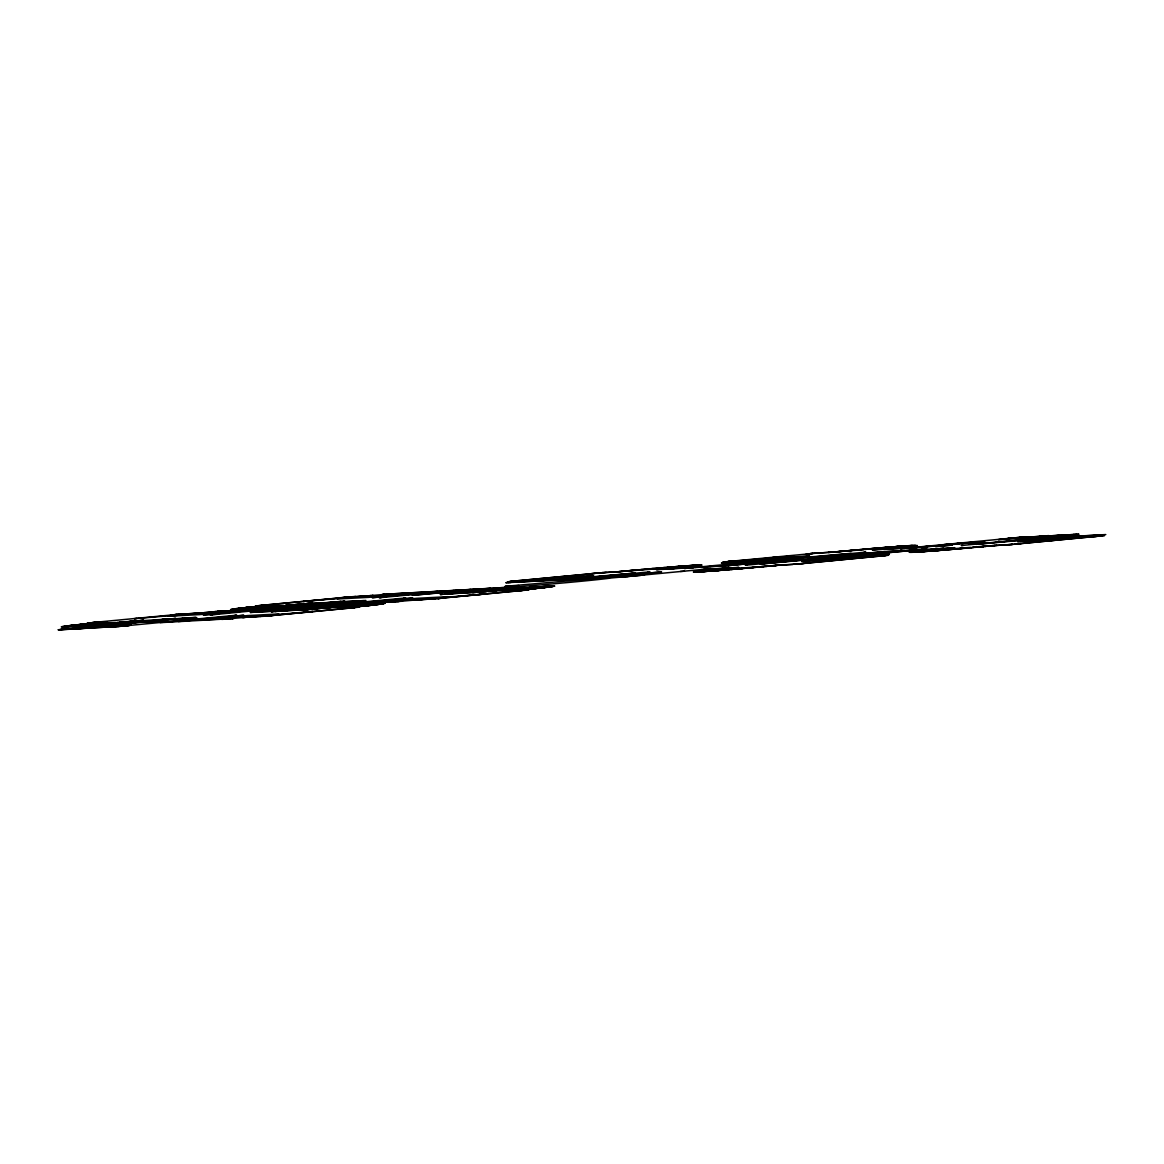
<?xml version="1.0" encoding="UTF-8"?>
<svg xmlns="http://www.w3.org/2000/svg" width="1164" height="1164" viewBox="0 0 1164 1164"><rect width="100%" height="100%" fill="white"/><g stroke="black" fill="none" stroke-linecap="round" stroke-linejoin="round"><path stroke-width="1.5" d="M230.516 609.63L232.16 609.179M232.887 609.427L246.404 607.55M58.273 629.768L68.734 628.676M530.624 588.3L523.611 589.231M599.344 577.766L570.462 579.541L574.754 578.959M697.221 565.558L695.228 565.457M893.836 547.531L872.331 549.961L880.915 549.51A57.56 0.902 -5.1 0 0 910.932 545.64L911.63 545.61M1078.839 534.203L1068.348 535.251M697.091 565.602L689.408 566.664L699.666 565.297L695.01 565.355A57.56 0.902 -5.1 0 0 619.67 571.597L677.914 567.232L656.394 569.676L664.993 569.225A57.56 0.902 -5.1 0 0 694.995 565.355M669.678 568.803L671.613 568.585M727.966 568.076L716.02 569.225M883.258 549.292L889.165 548.71M87.038 623.177L94.662 622.434M89.366 622.987L92.523 622.609M91.752 622.769L93.76 622.536M256.153 605.906L272.114 604.974L264.694 605.658M258.437 605.731L263.719 605.178M353.42 607.71L357.828 607.302M449.435 591.006L454.28 590.512M517.02 586.947L519.741 586.845L456.477 590.352L458.005 590.25M526.244 590.046L524.004 590.337M689.728 567.901L686.891 568.207M689.568 567.988L692.173 567.668M721.374 563.1L742.108 560.975M727.413 561.732L732.302 561.266M740.144 561.193L737.801 561.383M705.588 569.225L708.425 568.876M917.305 545.567L911.645 545.61M903.846 548.433L907.542 547.953M885.106 554.719L887.492 554.501M878.907 556.116L881.279 555.854M883.825 555.664L863.281 556.93M919.08 549.714L924.347 549.161M912.692 551.649L911.558 552.085L930.283 551.081M1084.601 536.677L1089.315 536.211M1054.89 540.227L1036.877 541.318L1105.8 534.567L1035.64 538.496M1104.461 535.542L1089.46 536.269M62.274 626.581L61.299 626.843L64.078 626.872M701.048 565.34L702.038 565.078L699.244 565.049M700.67 571.073L698.007 571.568L706.664 571.277M917.29 545.581L904.384 547.065M912.198 551.882L930.516 549.714M256.182 605.906L343.715 597.554M454.149 590.512L386.797 594.164M692.042 567.654L667.35 569.036L673.243 568.425M1078.621 534.247L1021.992 537.419M1104.374 535.556L1015.677 544.054M62.303 626.567L64.82 626.203M551.096 586.641L552.405 586.307L549.728 586.292M701.034 565.355L698.516 565.719M914.278 545.901L915.588 545.581L913.915 545.523M910.539 551.969L909.186 552.274L910.903 552.362M693.759 567.465L672.079 568.599L674.494 568.338M888.132 548.855L890.416 548.622M71.368 625.563L63.729 626.654L86.703 625.243M67.716 626.043L66.115 626.363L74.714 626.101M98.271 622.638L97.34 622.755M233.076 609.427L237.369 609.31A57.56 0.902 -5.1 0 1 267.385 605.44L275.984 604.989L254.494 607.448L283.579 605.382M277.672 608.568L284.671 607.783M511.709 581.389L513.79 581.171M456.273 590.293L456.652 590.293M572.077 579.148L510.225 582.364L511.869 582.175M521.85 581.112L520.905 581.214M381.123 604.029L383.363 603.578L368.639 604.291M517.878 590.308L523.887 589.697M551.081 586.641L543.195 587.645M799.464 558.502L758.695 561.354M811.745 558.88L853.765 555.868M902.828 548.491L905.694 548.157M869.144 556.407L874.382 555.868M910.568 551.954L912.067 551.736M1089.329 536.269L1090.319 536.153M1098.161 535.324L1102.875 534.785M287.29 607.623L286.417 607.754M328.786 605.324L329.965 605.178L318.98 605.862M232.189 609.179L233.237 609.034M552.463 586.583L554.777 586.103L551.372 586.103M695.563 571.539L693.322 571.946L696.654 572.019M913.827 545.96L912.198 546.192M721.753 563.1L791.578 559.171L789.978 559.375M237.762 608.641L235.157 609.107L245.808 608.714M381.108 604.029L371.505 605.251M552.42 586.583L549.015 587.034M695.606 571.524L698.211 571.189M120.314 622.129L143.652 620.325A57.56 0.902 -5.1 0 1 68.327 626.567A57.56 0.902 -5.1 0 1 98.329 622.696L100.41 622.434M61.416 629.404L60.615 629.52L66.697 628.836M233.28 609.019L236.117 608.656M261.1 605.455L263.268 605.222M262.875 605.833L269.582 605.164M363.415 596.332L361.306 596.55M335.698 604.669L333.399 604.931L336.149 604.625M508.319 582.509L510.37 582.393M521.894 581.171L526.623 580.691L507.402 581.855L512.596 581.243M351.382 607.288L346.625 607.783M352.808 607.724L355.18 607.433M380.555 604.116L379.304 604.276M382.214 604L385.124 603.287M515.637 590.468L518.431 590.148M724.314 562.867L729.028 562.343M524.018 590.235L521.938 590.454M699.011 571.175L695.694 571.742L699.564 571.771M700.67 571.073L706.301 570.244M794.357 559.04L798.577 558.589M921.743 549.437L923.43 549.248M883.098 554.952L885.091 554.704L882.225 555.039M883.709 555.679L881.003 555.97M885.804 555.519L882.021 555.912M941.283 548.608L939.595 548.797M1096.939 536.168L1094.829 536.4M1097.812 536.168L1102.177 535.716L1079.203 537.215M238.358 608.568L245.982 607.666M698.473 565.733L697.076 565.908M543.908 587.485L550.034 586.525L541.362 586.845M909.331 546.469L913.216 545.785L912.023 545.727M912.183 546.192L910.03 546.469M912.751 551.649L914.133 551.474M162.334 622.347L167.107 621.896M509.556 581.563L514.313 581.112M820.635 558.051L889.136 554.297M67.745 625.926L89.832 623.569M66.304 625.999L74.292 625.083M264.257 608.757L333.966 602.094M378.562 604.378L368.435 605.527M697.018 565.922L687.793 566.97M698.269 571.175L710.593 569.836M914.191 551.46L915.821 551.256M71.382 625.563L73.929 625.257M236.176 608.641L238.882 608.321M548.957 587.034L547.211 587.253M699.084 571.073L699.928 570.971M910.001 546.469L896.818 547.982M536.895 588.271L543.894 587.485M699.957 570.971L702.823 570.636M704.133 570.636L712.324 569.72M915.864 551.256L916.737 551.154M545.101 587.427L544.126 587.602M723.95 568.483L725.609 568.279L700.772 569.647M908.284 546.687L907.309 546.862M916.752 551.154L927.81 549.99M238.896 608.321L239.973 608.205M737.758 561.397L736.827 561.499M546.251 587.369L547.153 587.253M909.375 546.629L908.386 546.745M73.943 625.257L82.877 624.282M545.218 587.485L546.178 587.369M702.838 570.636L703.973 570.506M239.988 608.205L241.064 608.074M543.166 587.645L533.49 588.693M907.236 546.876L904.966 547.124M904.239 547.138L900.078 547.531M241.094 608.074L242.141 607.957M242.17 607.957L253.243 606.881M682.962 567.377L689.394 566.664L685.974 567.115M544.039 587.616L539.252 588.14M74.307 625.083L76.824 624.806M245.997 607.652L248.223 607.419M450.032 590.992L452.796 590.715M367.853 605.527L380.977 603.81L361.713 604.858M903.701 547.255L904.879 547.138M354.234 607.579L272.056 615.523M357.915 607.288L359.327 607.128L340.106 607.957L361.611 605.513L315.953 608.699M706.33 570.244L709.356 569.982M526.885 590.046L529.082 589.741L513.091 590.745L520.395 590.032M884.073 554.85L820.998 561.019L838.953 559.942M882.836 555.781L800.978 563.609M76.839 624.806L83.997 624.108M245.895 607.55L248.98 607.273M247.656 607.419L251.919 607.026M684.723 567.246L685.931 567.115M686.513 567.115L687.706 566.984M510.094 587.849L514.997 587.267L514.212 587.282M900.063 547.531L897.662 547.793M903.642 547.269L901.096 547.531M371.432 605.265L370.21 605.396M367.839 605.527L362.833 606.066M522.156 589.391L509.148 590.701L517.747 590.25A57.56 0.902 -5.1 0 0 547.749 586.38L549.699 586.292M535.716 588.402L536.88 588.271M942.52 548.535L936.685 549.03M941.807 549.015L954.815 547.691L946.216 548.142A57.56 0.902 -5.1 0 0 916.214 552.012A57.56 0.902 -5.1 0 0 991.539 545.771L994.362 545.48M686.411 567.115L679.136 567.785M333.617 604.96L330.983 605.135L398.175 601.512M896.382 547.924L897.648 547.793M901.067 547.546L898.215 547.837M367.14 605.658L368.391 605.527M370.108 605.396L367.489 605.673M367.097 605.673L361.582 606.24M711.568 569.691L710.215 569.822L720.327 568.89M535.702 588.402L531.89 588.809M708.876 569.967L710.113 569.836M713.576 569.589L714.827 569.443M536.531 588.417L539.165 588.14M887.332 554.617L884.291 554.922M248.616 607.259L257.52 606.4M450.25 590.934L451.894 590.73L372.262 597.685L437.649 591.399M680.736 567.668L682.119 567.523M682.279 567.552L676.386 568.061M682.366 567.552L683.69 567.406M580.996 578.464L572.877 579.308L630.815 576.224M580.109 578.552L575.234 579.105L576.005 579.105M895.072 548.069L896.367 547.924M897.997 547.808L893.719 548.2M367.417 605.687L366.063 605.833M711.597 569.676L712.921 569.545M714.536 569.429L716.151 569.312M536.429 588.431L529.14 589.086M927.446 549.975L936.409 549.102M932.073 549.597L913.987 551.809L929.279 551.096M1088.34 536.313L1087.249 536.473M82.44 624.224L85.496 623.962M251.57 606.953L255.993 606.604M83.983 624.064L88.362 623.715M253.039 606.808L259.077 606.255M280.844 608.219L282.459 607.986M726.161 562.576L727.311 562.459M892.322 548.346L895.218 548.142L890.896 548.491M713.023 569.531L718.886 569.036M346.261 607.71L344.064 607.957L355.064 607.433M360.098 606.342L365.947 605.833M363.052 606.138L358.658 606.488M532.05 588.882L524.746 589.522M525.648 590.177L524.382 590.308M931.84 549.524L936.249 549.175M930.327 549.684L934.823 549.321M1099.078 535.28L1101.086 535.12M100.453 622.536L103.058 622.231L91.825 622.784M85.539 623.904L91.33 623.424M258.903 606.313L260.372 606.168M729.392 561.485L722.742 562.11L740.188 561.179M672.006 568.498L677.71 568.017M677.826 568.003L679.267 567.857M887.928 548.782L892.046 548.462M889.427 548.637L893.632 548.302M513.673 587.573L517.514 587.165L511.243 587.776M526.244 589.377L530.58 588.984M346.581 607.681L354.86 606.953M355.704 606.779L361.407 606.298M358.308 606.619L359.822 606.459M522.258 590.424L437.94 598.456M935.056 549.204L939.217 548.87M936.278 549.175L937.718 549.03M884.625 555.708L888.641 555.213L871.065 556.174L872.462 555.97M1099.049 536.095L1099.427 535.935M257.768 606.328L260.678 606.095M510.821 581.374L511.622 581.287M88.726 623.584L90.385 623.424M259.47 606.168L262.307 605.935M261.929 606.008L263.471 605.862M90.094 623.497L92.858 623.264M100.264 622.551L95.681 622.915M90.501 623.409L94.415 623.118M509.599 582.306L513.091 582.058M512.567 582.102L505.816 582.728L571.917 579.265M523.48 581.054L523.96 580.894M67.847 628.764L62.972 629.317L66.45 629.186M689.015 568.047L687.909 568.148M887.55 548.87L885.6 549.088L910.466 547.735M166.656 621.94L164.27 622.231L243.814 615.261L178.441 621.547M512.495 587.689L513.484 587.602M812.632 558.793L817.535 558.225L816.735 558.225M720.676 568.76L723.659 568.512M1069.236 535.164L1074.139 534.596L1073.354 534.611M515.812 590.395L516.7 590.308M521.661 589.828L527.234 589.362M349.491 607.477L348.822 607.564M354.176 606.939L358.192 606.619M352.605 607.084L356.533 606.793M884.465 555.723L883.665 555.795M305.725 601.206L303.411 601.468L383.654 594.484M261.158 605.993L265.057 605.702M516.38 580.982L514.052 581.229L531.642 580.196M92.102 623.264L97.616 622.798M136.683 618.462L134.297 618.724L194.33 613.544M93.833 623.089L96.001 622.958M728.693 561.514L725.536 561.936M399.834 594.848L405.334 594.222L387.176 595.837L398.99 594.935M793.79 557.731L788.334 558.327L806.477 556.727L794.634 557.643M694.981 567.508L728.926 565.617M66.697 628.793L175.822 618.39L173.945 618.491M128.287 622.944L123.297 623.497L139.884 622.027L129.059 622.871M160.981 619.801C144.569 621.591 184.392 618.011 167.34 619.233M922.979 546.905L927.999 546.338L911.412 547.808L922.208 546.978M955.659 543.777L960.678 543.21L944.106 544.679L954.902 543.85M509.206 587.936L512.291 587.718M707.45 568.934L703.711 569.414M979.884 542.497L984.904 541.929L968.332 543.399L979.113 542.569M392.486 600.464L397.986 599.838L379.828 601.453L391.657 600.537M810.231 560.029L804.761 560.641L822.919 559.026L811.061 559.957M916.228 549.859L883.01 551.736L821.26 557.658M423.827 599.14L421.746 599.402M520.526 590.032L522.156 589.872M254.77 616.396L252.704 616.658M351.019 607.244L353.725 607.026M479.393 594.484L481.78 594.222L401.478 601.206M521.865 590.468L517.689 590.803M310.352 611.74L312.723 611.478L232.422 618.462M352.401 607.754L349.884 608.001M340.586 597.714L343.074 597.481M512.364 581.229L594.309 573.488M591.181 573.648L598.18 572.994M262.758 605.236L346.421 597.307M513.353 581.171L595.997 573.27M343.802 597.408L355.587 596.448M618.812 571.64L623.948 571.233M810.319 553.628L811.337 553.569M92.713 622.551L176.666 614.49M511.142 582.16L574.332 576.064L556.698 577.111M809.606 553.7L811.148 553.584M347.308 597.161L372.989 595.473M382.01 594.557L384.135 594.44M728.286 561.514L812.457 553.511M174.178 614.723L176.419 614.592L174.862 614.665M839.884 551.518L828.288 552.522M836.538 551.765L843.303 551.198M203.045 612.773L215.98 611.609L214.307 611.726M213.783 611.784L168.14 616.265L199.393 614.621L244.789 610.271L213.536 611.9M204.762 612.686L203.191 612.788M555.679 580.065L635.122 573.052L569.749 579.323M759.408 561.193L761.111 561.033M332.06 602.21L344.864 601.133L343.002 601.235M450.148 591.021L379.319 597.743L381.195 597.656M578.406 578.624L649.948 571.844L648.072 571.931M760.354 561.135L684.388 568.454L686.265 568.352M268.593 608.656L203.22 614.941L217.29 614.199M336.149 601.977L334.199 601.992M338.069 601.73L340.485 601.482M341.343 601.439L339.975 601.526M449.26 591.065L451.967 590.861M771.601 560.35L851.044 553.337M572.703 579.585L661.574 571.946L593.815 577.868M795.158 558.88L793.426 558.996M1007.457 538.437L1012.025 538.088M1008.402 538.394L1010.207 538.263M282.663 607.928L210.262 614.999L212.139 614.912M785.671 559.608L865.871 552.129L864.008 552.216M1009.29 538.35L900.325 548.739L902.202 548.637M360.447 600.93L303.062 606.429L270.572 608.234M490.379 588.227L463.752 590.046L498.279 587.936M794.881 559.287L728.198 565.646M59.553 629.84L120.489 626.232M278.545 608.525L280.378 608.35M294.303 607.317L302.756 606.546M301.825 606.59L365.933 600.449L289.356 604.873M493.914 588.344L509.075 586.845A51.609 0.815 -5.1 0 1 517.951 585.696L518.751 585.608L505.089 586.321L567.29 580.952A51.609 0.815 -5.1 0 1 589.595 579.105L607.23 577.46M297.315 607.07L296.413 607.157M76.737 628.938L86.18 628.036M313.32 606.4L309.682 606.75L311.559 606.648M318.761 605.877L313.538 606.386M1039.19 536.517L1048.633 535.6M252.515 612.279L314.251 606.357M319.707 605.833L318.252 605.964L349.666 604.363L274.646 611.522M512.669 587.369L530.304 585.725A51.609 0.815 -5.1 0 0 610.824 577.999L631.907 576.093M815.819 558.182L818.248 558.342L816.575 558.458M335.188 604.683L405.814 597.947L403.937 598.034M511.142 587.82L440.254 594.557L442.131 594.455M816.91 558.458L745.338 565.253L747.215 565.151M333.428 605.018L412.856 598.005L347.483 604.291M444.633 594.207L445.987 594.091M825.538 557.76L760.165 564.045L839.608 557.018M1031.973 538.787L1033.792 538.656M1032.803 538.743L1034.185 538.626M127.807 625.577L236.758 615.203L234.895 615.29M280.859 610.925L271.212 611.813L273.089 611.711M850.869 556.232L926.82 548.928L924.944 549.03M129.626 625.49L126.876 625.665M279.927 610.969L280.699 610.896M851.801 556.188L917.436 549.917M1043.453 537.812L976.101 544.33L1055.53 537.302M771.339 565.85L776.839 565.413M412.143 600.217L436.107 598.674M774.802 565.602L777.145 565.384M523.364 590.395L441.418 598.136M881.934 555.926L799.581 563.871M987.261 546.134L989.764 545.945M438.712 598.383L441.025 598.267M441.331 598.281L444.546 597.976M801.603 563.682L804.106 563.434M988.949 545.974L993.125 545.581M233.237 618.433L232.058 618.535M234.211 618.375L202.23 619.946L247.626 615.581L278.88 613.937M242.156 617.531L244.484 617.386M243.101 617.487L244.324 617.4M1005.07 544.999L1017.336 543.981M1015.648 544.068L1014.441 544.214M1016.521 544.054L1014.31 544.185M271.983 615.567L270.15 615.654L352.707 607.855M1016.594 544.01L1098.801 536.153M270.47 615.698L269.699 615.698L271.969 615.523M595.226 573.299L596.987 573.183M343.904 597.394L346.77 597.219M810.726 553.584L813.301 553.424L812.559 553.424M618.448 571.684L619.321 571.669M618.942 571.669L619.917 571.626M622.449 571.306L629.113 570.753M772.62 557.396L790.269 556.348L727.515 561.732M843.842 551.067L848.556 550.703M382.636 594.498L384.571 594.397L383.349 594.469M834.864 551.954L836.072 551.882M840.132 551.416L845.049 551.038M372.247 595.532L373.222 595.488M175.153 614.636L176.87 614.548M213.885 611.726L215.529 611.653M303.266 603.912L305.608 603.738M304.459 603.883L307.529 603.519M578.537 578.654L577.417 578.726M1009.494 538.292L1011.109 538.175M134.209 621.169L167.383 619.088M134.733 621.154L132.463 621.329M135.417 621.139L137.439 620.95M170.482 618.826L171.777 618.739M160.879 619.67L169.173 618.942L168.14 619.073M638.236 575.54L640.68 575.38M335.698 604.596L336.6 604.509M851.582 556.203L850.113 556.334M337.327 604.48L334.781 604.669M275.257 611.464L276.115 611.376M478.637 591.996L481.867 591.778M486.537 591.661L447.907 593.916M128.418 625.606L125.974 625.752M761.503 566.461L776.999 565.398M766.174 566.344L767.876 566.184M766.756 566.33L770.99 565.966M775.137 565.486L775.733 565.442A57.56 0.902 -5.1 0 1 700.292 571.728L698.138 571.946M977.425 546.745L992.776 545.698M309.58 609.252L312.81 609.034M770.364 565.98L772.838 565.791M983.813 546.469L978.575 546.949M317.481 608.918L276.552 611.376M411.678 600.231L413.526 600.129M800.483 563.783L798.373 563.9M982.692 546.614L986.228 546.28M400.547 601.293L402.191 601.221M985.181 546.411L988.018 546.105M987.057 546.236L988.774 546.076M440.923 598.311L438.333 598.427M230.574 618.637L233.149 618.477M811.337 553.54L812.836 553.467M629.957 570.593L634.104 570.258M849.691 550.528L853.765 550.194M628.051 570.767L636.184 570.098M835.243 551.969L834.006 552.071M845.893 550.878L850.331 550.543M176.055 614.548L177.757 614.519M203.802 612.773L202.551 612.817M299.745 604.247L304.328 603.898M305.463 603.709L306.408 603.665M297.969 604.407L302.422 604.072M298.668 604.422L294.39 604.727M130.703 621.503L132.914 621.329M133.511 621.314L135.271 621.154M128.928 621.663L133.365 621.329M131.445 621.503L127.138 621.823M279.884 608.365L284.511 607.943M170.919 618.826L170.424 618.87M478.491 592.01L479.655 591.981M480.805 591.792L500.098 590.046M485.403 591.443L487.163 591.283M487.672 591.545L530.668 588.257M758.07 566.781L763.031 566.664M974.006 547.065L979.331 546.964M977.411 547.138L975.025 547.284M761.62 566.839L767.221 566.315M127.08 625.723L125.057 625.839M311.763 609.048L314.571 608.874M980.859 546.774L983.158 546.6M310.613 609.238L282.008 610.882M313.625 608.874L317.408 608.539M400.096 601.337L401.289 601.308M438.813 598.442L440.021 598.398M232.247 618.564L231.505 618.55M269.277 615.683L270.965 615.654M855.569 549.99L863.586 549.67M853.518 550.179L857.504 549.903M633.813 570.244L641.568 569.618M850.36 550.543L852.121 550.383M384.76 594.309L389.256 594.004M1011.385 538.074L1014.411 537.812M176.87 614.476L202.085 612.861M177.132 614.49L178.732 614.388M793.091 559.069L791.884 559.171M203.191 612.831L196.614 613.355M215.704 611.566L216.548 611.522M306.074 603.65L306.801 603.621M292.601 604.887L296.631 604.596M292.731 604.96L283.128 605.804M452.621 590.759L454.949 590.555M1034.054 538.597L1036.135 538.408M818.117 558.313L821.246 557.993M1033.85 538.612L1035.451 538.466M125.348 621.983L129.524 621.678M137.017 620.907L137.861 620.834M636.388 575.7L710.898 568.643L709.022 568.745M123.559 622.143L125.639 622.042M635.18 575.889L637.727 575.656M123.69 622.216L119.15 622.231M137.367 620.921L138.472 620.776M281.033 608.263L283.361 608.044M170.22 618.884L169.027 618.986M445.856 594.062L447.936 593.873M970.529 547.371L935.347 550.136L933.339 550.165L943.888 548.36L917.174 549.815M335.043 604.683L332.729 604.902M486.552 591.268L488.4 591.094M971.504 547.633L963.908 548.346M756.92 566.883L717.402 569.88L738.878 567.406L730.294 567.857A57.56 0.902 -5.1 0 0 700.292 571.728L715.918 570.622M969.758 547.822L973.526 547.487M746.037 568.236L759.074 566.999M972.842 547.167L975.461 547.313M757.502 567.174L761.474 566.853M797.224 564.089L798.649 563.958M125.697 625.854L124.126 625.926M317.51 608.525L321.249 608.175M310.017 609.296L309.784 609.31M319.678 608.365L327.215 607.652M439.104 598.485L437.664 598.616L438.479 598.543M243.843 617.371L250.464 616.847M268.884 615.712L270.048 615.741M269.539 615.785L266.774 616.032M813.185 553.366L833.904 552.012M859.439 549.655L863.281 549.306M860.109 549.975L835.606 551.896A57.56 0.902 -5.1 0 1 910.932 545.64M641.451 569.545L653.222 568.512M216.519 611.493L218.978 611.275M285.413 605.527L288.978 605.207M285.078 605.629L287.042 605.426M117.971 622.725L119.936 622.478M116.022 622.886L118.131 622.624M494.205 590.57L498.207 590.221M776.97 565.326L797.442 563.987M751.886 567.712L753.69 567.523M413.744 600.042L415.082 600.013M124.082 625.999L122.686 626.13M327.099 607.695L331.042 607.302M399.558 601.381L398.699 601.453M328.903 607.579L330.663 607.419M399.441 601.468L398.015 601.599M244.455 617.313L245.924 617.182M230.501 618.637L228.057 618.928M813.767 553.395L833.759 552.027M865.318 549.132L869.144 548.797M862.917 549.423L866.802 549.044M597.83 573.11L598.863 572.979M599.096 572.921L617.822 571.742M617.982 571.728L616.469 571.931M647.14 569.08L650.531 568.818M1014.091 537.87L1028.903 536.75M1013.888 537.928L1016.376 537.681M348.269 597.045L351.252 596.856M386.041 594.266L388.019 594.018M370.152 595.764L370.836 595.619M575.642 578.886L574.594 579.003M820.198 558.123L825.378 557.731M178.194 614.432L184.509 613.835M179.023 614.316L180.435 614.243M454.746 590.599L456.463 590.293M201.11 613.021L202.245 612.846M279.651 606.066L283.594 605.687M306.947 603.65L312.607 603.127A57.56 0.902 -5.1 0 1 237.383 609.31L251.453 608.365M279.258 606.138L281.048 605.993M338.142 601.686L335.247 601.933M633.783 576.005L635.457 575.787M958.001 548.855L962.439 548.404M960.649 548.55L956.182 549.015M1012.345 544.403L993.387 545.64M117.986 622.333L114.072 623.06M960.024 548.681L964.229 548.244M1013.044 544.345L1011.807 544.49M112.137 623.235L114.552 622.944M115.672 622.536L85.452 624.704L106.928 622.245L87.78 623.191M777.45 565.355L778.44 565.195M110.173 623.395L112.763 623.104M447.369 593.96L478.026 592.054M742.166 568.57L748.292 567.959M477.837 592.141L472.569 592.563A57.56 0.902 -5.1 0 1 547.749 586.38L546.993 586.423M478.186 592.039L477.007 592.214M499.894 590.104L505.962 589.537M331.565 605.004L332.919 604.844M330.852 607.361L334.926 606.968M332.482 607.259L338.724 606.648M437.81 598.529L434.943 598.849M123.195 625.999L118.626 626.465M229.584 618.797L228.959 618.855M229.279 618.782L160.181 622.638M268.302 615.902L267.691 615.945M268.011 615.887L260.561 616.498M815.28 553.22L816.124 553.147M871.778 548.651L874.848 548.317M868.708 548.87L872.855 548.477M870.003 548.797L864.736 549.568M598.369 573.052L602.807 572.615M652.335 568.672L664.455 567.566M1036.018 538.452L1100.94 534.989M370.705 595.677L367.795 595.895M820.693 558.08L823.195 557.934M455.662 590.526L459.314 590.133M277.352 606.298L280.044 605.993M179.096 614.345L180.042 614.272M278.283 606.153L271.692 606.793M307.107 603.636L330.62 602.37M307.558 603.563L310.424 603.345M634.54 575.86L631.106 576.238M273.555 606.633L275.926 606.386M632.43 576.122L634.104 575.947M952.399 549.335L955.368 549.015M1011.865 544.446L993.823 545.61M954.276 549.175L957.114 548.855M777.887 565.282L792.83 564.453M736.361 569.065L742.952 568.425M793.441 564.293L795.929 564.162M284.074 608.03L285.646 607.855M740.26 568.73L742.035 568.585M110.987 623.249L102.636 624.049M106.943 623.642L109.227 623.409M138.05 620.892L139.229 620.805M138.501 620.819L143.565 620.383M505.54 589.61L509.788 589.217M505.089 589.697L511.665 589.057M104.513 623.889L106.259 623.744M330.43 605.091L332.002 604.916M414.428 600.013L435.525 598.791M336.032 606.953L342.623 606.313M398.248 601.497L351.819 604.189L285.471 610.576L286.213 610.533M308.518 609.383L303.513 609.82M308.984 609.31L307.98 609.383M339.553 606.648L341.954 606.4M122.278 626.087L119.936 626.363M244.949 617.342L260.532 616.498M228.595 618.841L221.771 619.408M266.658 615.96L267.327 615.945M880.391 547.851L876.929 548.215M815.469 553.206L817.681 552.987M874.193 548.404L878.471 548.011M873.509 548.506L875.212 548.36M868.126 549.277L893.85 547.517M1015.721 537.768L1076.511 534.378L961.26 545.538L963.137 545.436M599.533 572.921L601.075 572.746M657.587 568.221L660.977 567.93M616.251 571.946L615.319 572.019M785.875 559.637L789.556 559.418M349.389 597.045L350.48 596.812M387.67 594.091L455.866 590.308M821.537 558.007L823.428 557.818M820.882 558.065L822.133 557.92M573.052 579.177L572.091 579.148M939.799 550.383L951.905 549.306M947.685 549.699L950.202 549.452M994.202 545.538L996.733 545.349M950.522 549.495L953.636 549.161M269.844 606.939L273.074 606.59M201.27 612.962L180.347 614.301M218.614 611.347L225.263 610.794M271.372 606.735L264.432 607.39M336.512 601.875L335.392 601.963M734.28 569.167L725.594 569.953M778.265 565.253L782.979 564.846M730.919 569.516L737.7 568.876M284.976 607.943L288.992 607.535M510.327 589.246L517.209 588.591M105.749 623.7L100.788 624.195M138.88 620.79L141.382 620.601M331.1 605.004L328.568 605.207M98.925 624.355L102.33 623.991M166.99 619.161L161.767 619.612M414.806 599.984L417.338 599.795M341.285 606.502L344.515 606.153M343.002 606.357L348.152 605.847M308.169 609.369L305.812 609.601M245.75 617.24L265.203 616.003M227.926 618.855L227.198 618.913M882.225 547.691L885.629 547.415M878.616 548.084L882.894 547.691M1016.594 537.695L1019.708 537.448M667.976 567.275L669.693 567.13M662.68 567.799L668.645 567.261M788.028 559.433L790.676 559.244L789.221 559.404M368.973 595.852L350.699 596.957M941.516 550.237L944.193 549.975M943.262 550.106L945.896 549.845M946.885 549.714L948.529 549.583M458.34 590.264L464.843 589.784M945.052 549.946L947.627 549.699M629.826 576.34L632.75 576.02M267.123 607.128L269.699 606.866M262.686 607.535L266.396 607.142M726.642 569.836L729.304 569.574M516.336 588.708L520.817 588.286M476.047 592.301L474.752 592.403M515.434 588.809L522.447 588.155M285.864 607.87L293.255 607.273M97.165 624.501L100.642 624.137M330.212 605.076L327.084 605.411M98.984 624.268L95.288 624.646M95.754 624.53L97.354 624.399M93.6 624.792L96.306 624.53M346.392 606.08L351.673 605.556M348.051 605.935L353.521 605.411M119.616 626.348L110.973 627.032M226.776 619.044L223.954 619.19M889.121 547.138L885.106 547.546M883.52 547.677L887.375 547.284M667.583 567.392L673.199 566.853M388.936 594.033L392.166 593.742M938.024 550.528L942.04 550.121M939.304 550.383L936.453 550.645M459.387 590.177L470.649 589.377M629.622 576.355L627.469 576.529M722.175 570.229L727.689 569.705M260.954 607.666L264.781 607.273M259.266 607.812L263.21 607.404M520.337 588.417L525.939 587.878M286.708 607.812L291.087 607.492M328.277 605.28L322.835 605.673M91.912 624.923L95.739 624.53M94.153 624.661L90.094 625.068M91.418 624.923L88.566 625.199M395.251 601.832L394.276 601.904M351.295 605.673L356.897 605.135M433.27 598.98L435.423 598.674M352.881 605.542L358.585 605.004M118.553 626.436L58.302 629.768M264.766 616.192L266.367 616.062L264.825 616.091M892.395 546.876L888.176 547.298M886.662 547.429L890.78 547.007M817.186 553.06L819.965 552.871M674.8 566.723L676.502 566.592M670.726 567.144L675.062 566.752M600.027 572.921L606.182 572.368M940.483 550.237L933.15 550.907M718.901 570.491L724.561 569.953M257.608 607.943L261.653 607.521M255.993 608.059L260.125 607.652M523.48 588.155L530.842 587.5M525.008 588.038L532.385 587.369M92.596 624.792L86.849 625.33M83.808 625.563L89.584 625.024M355.951 605.295L364.841 604.523M263.966 616.265L262.686 616.294M891.129 547.065L901.227 546.207M889.674 547.182L893.981 546.76M1019.548 537.419L1023.985 537.099M679.601 566.359L673.752 566.897M1040.412 538.015L1041.431 537.943M931.695 551.023L936.001 550.587M937.471 550.47L930.182 551.139M721.534 570.185L714.26 570.855M717.315 570.607L718.785 570.506M254.407 608.19L258.626 607.768M252.777 608.306L257.171 607.884M452.214 593.48L453.102 593.422M88.217 625.17L85.205 625.403M163.775 619.466L163.018 619.466M394.189 601.919L393.447 601.977M357.45 605.178L361.829 604.8M358.905 605.062L363.328 604.625M896.862 546.585L902.638 546.105M893.937 546.862L895.276 546.76M892.555 546.964L896.993 546.527M678.015 566.577L682.57 566.126M676.633 566.679L679.514 566.402M601.992 572.717L617.124 571.8M764.253 560.932L767.382 560.728M846.956 556.436L843.842 556.654M931.636 550.979L927.286 551.343M933.193 550.805L929.294 551.096M627.294 576.544L621.62 576.908M718.654 570.418L709.982 571.16M251.351 608.423L255.745 607.986M252.806 608.263L248.456 608.641M254.363 608.088L246.913 608.641M529.373 587.704L535.324 587.151M180.653 614.272L182.195 614.112M223.241 610.925L216.999 611.522L297.824 606.982M83.764 625.519L79.414 625.897M85.307 625.359L82.673 625.548M363.27 604.683L366.194 604.422M366.224 604.407L367.62 604.305M898.273 546.483L895.291 546.76M682.337 566.199L685.305 565.922M679.369 566.475L680.649 566.373M680.969 566.301L683.923 566.024M925.918 551.445L927.257 551.358M532.108 587.5L541.347 586.845M533.723 587.325L539.456 586.845M247.074 608.743L248.354 608.641M364.681 604.582L372.917 603.927M79.327 625.897L78.003 625.999M81.407 625.635L82.659 625.548M900.82 546.294L910.917 545.64M897.866 546.571L906.363 545.989M686.702 565.82L681.944 566.286M924.507 551.547L923.299 551.634M924.58 551.547L925.817 551.46M569.356 579.468L567.799 579.57M712.135 570.898L713.343 570.811M712.121 570.898L704.947 571.524M247.001 608.743L240.904 609.165M367.315 604.378L369.075 604.203M77.93 625.999L75.413 626.188M81.393 625.65L74.729 626.101M266.076 615.945L265.072 616.076M905.083 545.931L902.056 546.207M684.941 566.01L694.122 565.5M686.134 565.922L694.981 565.355M687.939 565.733L699.2 565.049M683.166 566.184L684.33 566.111M923.27 551.634L914.06 552.231M535.92 587.209L537.084 587.136M538.888 586.947L546.964 586.423M540.693 586.758L543.152 586.598M431.073 599.154L429.574 599.242M75.34 626.188L64.122 626.872M905.156 545.931L908.546 545.698M709.793 571.058L706.679 571.277M245.822 608.714L246.899 608.641M372.946 603.927L377.296 603.636M703.798 571.597L704.86 571.524M543.181 586.583L549.903 586.176M240.846 609.179L239.813 609.238M702.721 571.669L703.725 571.597M239.755 609.252L237.82 609.369M908.56 545.698L910.539 545.581M702.649 571.669L699.797 571.844M377.311 603.636L382.898 603.33M237.762 609.369L236.889 609.427M911.427 545.523L910.568 545.581M906.378 545.989L908.007 545.887M236.845 609.427L236.03 609.47M911.47 545.523L913.071 545.436M885.193 551.518L858.465 554.049L860.341 553.948M908.007 545.887L912.009 545.727M235.972 609.47L234.488 609.558M1094.247 535.644L1062.994 537.273L1017.583 541.638L1048.837 539.994M1093.171 536.56L1097.245 536.357M806.172 553.991L810.231 553.773M1016.899 543.894L1020.974 543.675M881.774 551.896L911.15 550.354M729.901 561.31L733.96 561.092M817.274 558.051L889.078 554.297M757.458 561.514L786.835 559.971L729.45 565.486L696.945 567.29M878.311 555.344L847.057 556.989L801.661 561.354L832.915 559.709M732.898 563.74L736.026 563.565M877.249 556.276L881.308 556.072M692.798 567.625L694.05 567.566M562.372 577.373L593.625 575.744L548.229 580.109L516.976 581.738M680.402 571.437L684.461 571.233M513.979 581.025L518.038 580.807M640.447 575.278L644.521 575.06M592.432 578.435L602.865 577.882M382.592 594.644L413.846 593L368.45 597.365L337.196 599.009M506.631 588.126L510.69 587.922M466.677 591.967L470.751 591.749M263.37 605.091L267.444 604.887M331.071 602.457L363.561 600.668M447.936 596.681L416.683 598.325L371.287 602.676L402.54 601.046M291.989 606.08L295.118 605.92M266.411 608.583L271.256 608.365M313.014 606.517L345.504 604.713M170.599 615.029L174.658 614.81M277.061 609.965L250.231 612.482L283.769 610.649M255.629 612.031L285.005 610.489M94.328 622.347L98.387 622.143M272.376 615.392L276.435 615.174M698.08 571.946L696.712 572.004M549.961 586.176L551.329 586.103M905.621 548.157L883.389 549.321M913.274 552.26L910.946 552.362M705.69 569.211L727.937 568.061M234.43 609.558L230.719 609.645M694.137 565.5L695.214 565.457M383.509 603.316L385.109 603.287M303.382 609.892A57.56 0.902 -5.1 0 1 378.693 603.636A57.56 0.902 -5.1 0 1 348.691 607.506M147.522 622.231L164.095 620.761L147.522 622.231M180.216 619.088L196.789 617.618L180.318 619.073M218.119 613.093L236.277 611.478L218.119 613.093M210.786 618.71L228.93 617.095L210.786 618.71M572.397 578.042L590.555 576.442L572.397 578.042M935.638 546.542L952.21 545.072L935.638 546.542M1020.697 540.925L1038.841 539.31L1020.697 540.925M778.294 557.658L732.898 562.023L764.151 560.393L809.547 556.028L778.294 557.658M466.706 590.075L412.216 595.313L479.975 589.377L466.706 590.075M91.84 626.727L70.058 628.822L130.906 624.675L91.84 626.727M1020.159 537.579L998.363 539.659L1059.225 535.527L1020.159 537.579M182.442 618.128L124.33 623.7L195.727 617.429L182.442 618.128M970.558 542.439L912.445 548.011L983.842 541.74L970.558 542.439"/></g></svg>
